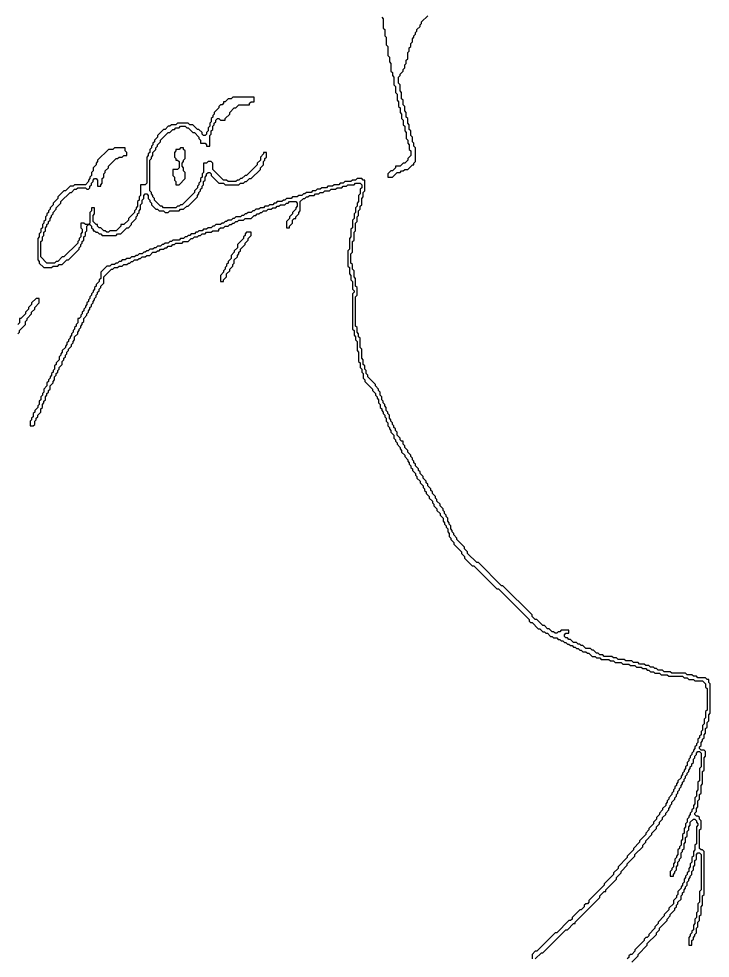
# Model space of a CAD drawing. Header units: metres. Extents: x 0 to 100, y 0 to 128.
# Drawn here: x 47.47 to 58.73, y 67.44 to 82.73 of the extents above; entities that cross this region are included whole.
import ezdxf

# ---------------------------------------------------------------- set-up
doc = ezdxf.new("R2010")
doc.units = ezdxf.units.M

msp = doc.modelspace()

# ---------------------------------------------------------------- linework, layer by layer
for points in [[(53.375, 82.75), (53.4, 82.725), (53.4, 82.575), (53.425, 82.55), (53.425, 82.45), (53.45, 82.425), (53.45, 82.3), (53.475, 82.275), (53.475, 82.125), (53.5, 82.1), (53.5, 82.025), (53.525, 82), (53.525, 81.875), (53.55, 81.85), (53.55, 81.8), (53.575, 81.775), (53.575, 81.65), (53.6, 81.625), (53.6, 81.525), (53.625, 81.5), (53.625, 81.4), (53.65, 81.375), (53.65, 81.3), (53.675, 81.275), (53.675, 81.2), (53.7, 81.175), (53.7, 81.1), (53.725, 81.075), (53.725, 81), (53.75, 80.975), (53.75, 80.9), (53.775, 80.875), (53.775, 80.775), (53.8, 80.75), (53.8, 80.7), (53.825, 80.675), (53.825, 80.6), (53.85, 80.575), (53.85, 80.5), (53.8, 80.45), (53.8, 80.425), (53.75, 80.375), (53.725, 80.375), (53.675, 80.325), (53.6, 80.325), (53.6, 80.3), (53.55, 80.25), (53.525, 80.25), (53.475, 80.2), (53.475, 80.15), (53.55, 80.15), (53.625, 80.225), (53.675, 80.225), (53.7, 80.25), (53.725, 80.25), (53.75, 80.275), (53.8, 80.275), (53.875, 80.35), (53.9, 80.35), (53.9, 80.375), (53.925, 80.4), (53.925, 80.625), (53.9, 80.65), (53.9, 80.7), (53.875, 80.725), (53.875, 80.8), (53.85, 80.825), (53.85, 80.9), (53.825, 80.925), (53.825, 81), (53.8, 81.025), (53.8, 81.1), (53.775, 81.125), (53.775, 81.2), (53.75, 81.225), (53.75, 81.3), (53.725, 81.325), (53.725, 81.4), (53.7, 81.425), (53.7, 81.525), (53.675, 81.55), (53.675, 81.65), (53.65, 81.675), (53.65, 81.775), (53.675, 81.8), (53.675, 81.825), (53.725, 81.875), (53.725, 81.9), (53.75, 81.925), (53.75, 81.975), (53.775, 82), (53.775, 82.05), (53.8, 82.075), (53.8, 82.175), (53.825, 82.2), (53.825, 82.25), (53.85, 82.275), (53.85, 82.325), (53.875, 82.35), (53.875, 82.4), (53.9, 82.425), (53.9, 82.45), (53.925, 82.475), (53.925, 82.5), (53.95, 82.525), (53.95, 82.55), (54, 82.6), (54, 82.625), (54.025, 82.65), (54.025, 82.675), (54.125, 82.775)], [(57.45, 67.375), (57.55, 67.475), (57.55, 67.5), (57.7, 67.65), (57.7, 67.675), (57.85, 67.825), (57.85, 67.85), (57.9, 67.9), (57.9, 67.925), (58.025, 68.05), (58.025, 68.075), (58.075, 68.125), (58.075, 68.15), (58.15, 68.225), (58.15, 68.25), (58.175, 68.275), (58.175, 68.3), (58.2, 68.325), (58.2, 68.35), (58.25, 68.4), (58.25, 68.45), (58.275, 68.475), (58.275, 68.5), (58.3, 68.525), (58.3, 68.55), (58.325, 68.575), (58.325, 68.6), (58.35, 68.625), (58.35, 68.675), (58.375, 68.7), (58.375, 68.725), (58.4, 68.75), (58.4, 68.775), (58.425, 68.8), (58.425, 68.85), (58.45, 68.875), (58.45, 68.925), (58.475, 68.95), (58.475, 69.025), (58.5, 69.05), (58.5, 69.125), (58.525, 69.15), (58.55, 69.15), (58.575, 69.125), (58.575, 68.55), (58.55, 68.525), (58.55, 68.35), (58.525, 68.325), (58.525, 68.2), (58.5, 68.175), (58.5, 68.1), (58.475, 68.075), (58.475, 68), (58.45, 67.975), (58.45, 67.9), (58.425, 67.875), (58.425, 67.85), (58.4, 67.825), (58.4, 67.8), (58.375, 67.775), (58.375, 67.65), (58.425, 67.65), (58.425, 67.725), (58.45, 67.75), (58.45, 67.775), (58.475, 67.8), (58.475, 67.825), (58.5, 67.85), (58.5, 67.925), (58.525, 67.95), (58.525, 68.025), (58.55, 68.05), (58.55, 68.125), (58.575, 68.15), (58.575, 68.275), (58.6, 68.3), (58.6, 68.45), (58.625, 68.475), (58.625, 69.175), (58.6, 69.2), (58.575, 69.2), (58.55, 69.225), (58.55, 69.525), (58.575, 69.55), (58.575, 69.675), (58.55, 69.7), (58.55, 69.725), (58.525, 69.75), (58.5, 69.75), (58.475, 69.775), (58.475, 69.8), (58.5, 69.825), (58.5, 69.875), (58.525, 69.9), (58.525, 70), (58.55, 70.025), (58.55, 70.1), (58.575, 70.125), (58.575, 70.25), (58.6, 70.275), (58.6, 70.475), (58.625, 70.5), (58.625, 70.7), (58.65, 70.725), (58.65, 70.8), (58.625, 70.825), (58.575, 70.825), (58.55, 70.85), (58.55, 70.875), (58.575, 70.9), (58.575, 70.95), (58.6, 70.975), (58.6, 71), (58.625, 71.025), (58.625, 71.075), (58.65, 71.1), (58.65, 71.175), (58.675, 71.2), (58.675, 71.275), (58.7, 71.3), (58.7, 71.4), (58.725, 71.425), (58.725, 71.9), (58.7, 71.925), (58.7, 71.975), (58.675, 71.975), (58.65, 72), (58.525, 72), (58.5, 72.025), (58.45, 72.025), (58.425, 72.05), (58.35, 72.05), (58.325, 72.075), (58.1, 72.075), (58.075, 72.1), (57.975, 72.1), (57.95, 72.125), (57.875, 72.125), (57.85, 72.15), (57.825, 72.15), (57.8, 72.175), (57.75, 72.175), (57.725, 72.2), (57.675, 72.2), (57.65, 72.225), (57.575, 72.225), (57.55, 72.25), (57.475, 72.25), (57.45, 72.275), (57.35, 72.275), (57.325, 72.3), (57.225, 72.3), (57.2, 72.325), (57.15, 72.325), (57.125, 72.35), (57, 72.35), (56.975, 72.375), (56.925, 72.375), (56.9, 72.4), (56.875, 72.4), (56.825, 72.45), (56.8, 72.45), (56.775, 72.475), (56.7, 72.475), (56.65, 72.525), (56.625, 72.525), (56.6, 72.55), (56.575, 72.55), (56.55, 72.575), (56.5, 72.575), (56.45, 72.625), (56.425, 72.625), (56.4, 72.65), (56.375, 72.65), (56.35, 72.675), (56.35, 72.7), (56.375, 72.725), (56.425, 72.725), (56.425, 72.775), (56.3, 72.775), (56.275, 72.75), (56.25, 72.75), (56.225, 72.725), (56.2, 72.725), (56.175, 72.75), (56.15, 72.75), (56.1, 72.8), (56.075, 72.8), (56.025, 72.85), (56, 72.85), (55.9, 72.95), (55.875, 72.95), (55.825, 73), (55.825, 73.025), (55.35, 73.5), (55.325, 73.5), (54.95, 73.875), (54.925, 73.875), (54.775, 74.025), (54.775, 74.05), (54.725, 74.1), (54.725, 74.125), (54.6, 74.25), (54.6, 74.275), (54.55, 74.325), (54.55, 74.35), (54.525, 74.375), (54.525, 74.4), (54.5, 74.425), (54.5, 74.475), (54.475, 74.5), (54.475, 74.525), (54.45, 74.55), (54.45, 74.6), (54.425, 74.625), (54.425, 74.65), (54.4, 74.675), (54.4, 74.7), (54.375, 74.725), (54.375, 74.75), (54.325, 74.8), (54.325, 74.825), (54.275, 74.875), (54.275, 74.9), (54.25, 74.925), (54.25, 74.95), (54.2, 75), (54.2, 75.025), (54.175, 75.05), (54.175, 75.075), (54.125, 75.125), (54.125, 75.15), (54.1, 75.175), (54.1, 75.2), (54.05, 75.25), (54.05, 75.275), (54, 75.325), (54, 75.35), (53.975, 75.375), (53.975, 75.4), (53.925, 75.45), (53.925, 75.475), (53.9, 75.5), (53.9, 75.525), (53.875, 75.55), (53.875, 75.575), (53.85, 75.6), (53.85, 75.625), (53.8, 75.675), (53.8, 75.7), (53.75, 75.75), (53.75, 75.775), (53.725, 75.8), (53.725, 75.85), (53.7, 75.85), (53.675, 75.875), (53.675, 75.9), (53.625, 75.95), (53.625, 76), (53.6, 76.025), (53.6, 76.05), (53.575, 76.075), (53.575, 76.1), (53.55, 76.125), (53.55, 76.15), (53.525, 76.175), (53.525, 76.2), (53.5, 76.225), (53.5, 76.275), (53.475, 76.3), (53.475, 76.325), (53.45, 76.35), (53.45, 76.4), (53.425, 76.425), (53.425, 76.45), (53.4, 76.475), (53.4, 76.5), (53.375, 76.525), (53.375, 76.575), (53.35, 76.6), (53.35, 76.65), (53.325, 76.675), (53.325, 76.7), (53.275, 76.75), (53.275, 76.775), (53.15, 76.9), (53.15, 76.925), (53.125, 76.95), (53.125, 77), (53.1, 77.025), (53.1, 77.075), (53.075, 77.1), (53.075, 77.175), (53.05, 77.2), (53.05, 77.35), (53.025, 77.375), (53.025, 77.525), (53, 77.55), (53, 77.6), (52.975, 77.625), (52.975, 77.7), (52.95, 77.725), (52.95, 78.2), (52.975, 78.225), (52.975, 78.35), (52.95, 78.375), (52.95, 78.5), (52.925, 78.525), (52.925, 78.625), (52.9, 78.65), (52.9, 78.725), (52.875, 78.75), (52.875, 78.9), (52.9, 78.925), (52.9, 79.1), (52.925, 79.125), (52.925, 79.25), (52.95, 79.275), (52.95, 79.4), (52.975, 79.425), (52.975, 79.5), (53, 79.525), (53, 79.6), (53.025, 79.625), (53.025, 79.675), (53.05, 79.7), (53.05, 79.8), (53.075, 79.825), (53.075, 79.9), (53.1, 79.925), (53.1, 80.1), (53.075, 80.1), (53.05, 80.125), (52.975, 80.125), (52.95, 80.1), (52.9, 80.1), (52.875, 80.075), (52.775, 80.075), (52.75, 80.05), (52.7, 80.05), (52.675, 80.025), (52.6, 80.025), (52.575, 80), (52.5, 80), (52.475, 79.975), (52.4, 79.975), (52.375, 79.95), (52.325, 79.95), (52.3, 79.925), (52.25, 79.925), (52.225, 79.9), (52.15, 79.9), (52.125, 79.875), (52.1, 79.875), (52.075, 79.85), (52.025, 79.85), (52, 79.825), (51.925, 79.825), (51.9, 79.8), (51.825, 79.8), (51.8, 79.775), (51.775, 79.775), (51.75, 79.75), (51.675, 79.75), (51.65, 79.725), (51.625, 79.725), (51.6, 79.7), (51.55, 79.7), (51.525, 79.675), (51.475, 79.675), (51.45, 79.65), (51.4, 79.65), (51.375, 79.625), (51.325, 79.625), (51.3, 79.6), (51.275, 79.6), (51.25, 79.575), (51.2, 79.575), (51.175, 79.55), (51.15, 79.55), (51.125, 79.525), (51.1, 79.525), (51.075, 79.5), (51, 79.5), (50.975, 79.475), (50.95, 79.475), (50.925, 79.45), (50.875, 79.45), (50.85, 79.425), (50.825, 79.425), (50.8, 79.4), (50.775, 79.4), (50.75, 79.375), (50.675, 79.375), (50.65, 79.35), (50.625, 79.35), (50.6, 79.325), (50.55, 79.325), (50.525, 79.3), (50.475, 79.3), (50.45, 79.275), (50.4, 79.275), (50.375, 79.25), (50.35, 79.25), (50.325, 79.225), (50.275, 79.225), (50.25, 79.2), (50.225, 79.2), (50.2, 79.175), (50.175, 79.175), (50.15, 79.15), (50.1, 79.15), (50.075, 79.125), (49.975, 79.125), (49.95, 79.1), (49.925, 79.1), (49.9, 79.075), (49.85, 79.075), (49.825, 79.05), (49.8, 79.05), (49.775, 79.025), (49.725, 79.025), (49.7, 79), (49.675, 79), (49.65, 78.975), (49.6, 78.975), (49.575, 78.95), (49.55, 78.95), (49.525, 78.925), (49.5, 78.925), (49.475, 78.9), (49.425, 78.9), (49.4, 78.875), (49.375, 78.875), (49.35, 78.85), (49.3, 78.85), (49.275, 78.825), (49.225, 78.825), (49.2, 78.8), (49.15, 78.8), (49.125, 78.775), (49.1, 78.775), (49.075, 78.75), (49.05, 78.75), (49.025, 78.725), (48.975, 78.725), (48.95, 78.7), (48.9, 78.7), (48.8, 78.6), (48.8, 78.5), (48.775, 78.475), (48.775, 78.45), (48.725, 78.4), (48.725, 78.375), (48.7, 78.35), (48.7, 78.325), (48.675, 78.3), (48.675, 78.275), (48.65, 78.25), (48.65, 78.225), (48.625, 78.2), (48.625, 78.175), (48.6, 78.15), (48.6, 78.125), (48.575, 78.1), (48.575, 78.075), (48.55, 78.05), (48.55, 78.025), (48.525, 78), (48.525, 77.975), (48.5, 77.95), (48.5, 77.925), (48.475, 77.9), (48.475, 77.875), (48.45, 77.85), (48.425, 77.85), (48.425, 77.775), (48.4, 77.75), (48.4, 77.725), (48.375, 77.7), (48.375, 77.675), (48.35, 77.65), (48.35, 77.625), (48.325, 77.6), (48.325, 77.575), (48.3, 77.55), (48.3, 77.525), (48.275, 77.5), (48.275, 77.475), (48.25, 77.45), (48.25, 77.425), (48.225, 77.4), (48.225, 77.375), (48.175, 77.325), (48.175, 77.3), (48.15, 77.275), (48.15, 77.25), (48.125, 77.225), (48.125, 77.175), (48.075, 77.125), (48.075, 77.1), (48.05, 77.075), (48.05, 77.025), (48.025, 77), (48.025, 76.975), (48, 76.95), (48, 76.925), (47.975, 76.9), (47.975, 76.875), (47.95, 76.85), (47.95, 76.825), (47.925, 76.8), (47.925, 76.75), (47.875, 76.7), (47.875, 76.65), (47.85, 76.625), (47.85, 76.6), (47.825, 76.575), (47.825, 76.525), (47.8, 76.5), (47.8, 76.45), (47.775, 76.425), (47.775, 76.4), (47.725, 76.35), (47.725, 76.325), (47.7, 76.3), (47.7, 76.25), (47.675, 76.225), (47.675, 76.2), (47.65, 76.175), (47.65, 76.1), (47.7, 76.1), (47.725, 76.125), (47.725, 76.175), (47.75, 76.2), (47.75, 76.225), (47.775, 76.25), (47.775, 76.275), (47.825, 76.325), (47.825, 76.375), (47.85, 76.4), (47.85, 76.45), (47.875, 76.475), (47.875, 76.5), (47.9, 76.525), (47.9, 76.575), (47.925, 76.6), (47.925, 76.625), (47.95, 76.65), (47.95, 76.675), (47.975, 76.7), (47.975, 76.75), (48.025, 76.8), (48.025, 76.825), (48.05, 76.85), (48.05, 76.9), (48.075, 76.925), (48.075, 76.95), (48.1, 76.975), (48.1, 77), (48.125, 77.025), (48.125, 77.05), (48.175, 77.1), (48.175, 77.15), (48.2, 77.175), (48.2, 77.2), (48.225, 77.225), (48.225, 77.25), (48.25, 77.275), (48.25, 77.3), (48.275, 77.325), (48.275, 77.35), (48.325, 77.4), (48.325, 77.425), (48.35, 77.45), (48.35, 77.475), (48.375, 77.5), (48.375, 77.55), (48.425, 77.6), (48.425, 77.625), (48.45, 77.65), (48.45, 77.675), (48.475, 77.7), (48.475, 77.725), (48.5, 77.75), (48.5, 77.775), (48.525, 77.8), (48.525, 77.85), (48.575, 77.9), (48.575, 77.925), (48.6, 77.95), (48.6, 77.975), (48.625, 78), (48.625, 78.025), (48.65, 78.05), (48.65, 78.075), (48.675, 78.1), (48.675, 78.125), (48.7, 78.15), (48.7, 78.175), (48.725, 78.2), (48.725, 78.225), (48.75, 78.25), (48.75, 78.275), (48.775, 78.3), (48.775, 78.325), (48.8, 78.35), (48.8, 78.375), (48.85, 78.425), (48.85, 78.525), (48.975, 78.65), (49, 78.65), (49.025, 78.675), (49.075, 78.675), (49.1, 78.7), (49.15, 78.7), (49.175, 78.725), (49.225, 78.725), (49.25, 78.75), (49.275, 78.75), (49.3, 78.775), (49.325, 78.775), (49.35, 78.8), (49.4, 78.8), (49.425, 78.825), (49.45, 78.825), (49.475, 78.85), (49.525, 78.85), (49.55, 78.875), (49.6, 78.875), (49.65, 78.925), (49.7, 78.925), (49.725, 78.95), (49.75, 78.95), (49.775, 78.975), (49.825, 78.975), (49.85, 79), (49.875, 79), (49.9, 79.025), (49.95, 79.025), (49.975, 79.05), (50, 79.05), (50.025, 79.075), (50.125, 79.075), (50.15, 79.1), (50.225, 79.1), (50.275, 79.15), (50.3, 79.15), (50.325, 79.175), (50.375, 79.175), (50.4, 79.2), (50.425, 79.2), (50.45, 79.225), (50.5, 79.225), (50.525, 79.25), (50.6, 79.25), (50.625, 79.275), (50.725, 79.275), (50.725, 79.3), (50.75, 79.325), (50.8, 79.325), (50.825, 79.35), (50.875, 79.35), (50.9, 79.375), (50.925, 79.375), (50.95, 79.4), (50.975, 79.4), (51, 79.425), (51.025, 79.425), (51.05, 79.45), (51.125, 79.45), (51.15, 79.475), (51.25, 79.475), (51.3, 79.525), (51.325, 79.525), (51.35, 79.55), (51.375, 79.55), (51.4, 79.575), (51.425, 79.575), (51.45, 79.6), (51.5, 79.6), (51.525, 79.625), (51.575, 79.625), (51.6, 79.65), (51.65, 79.65), (51.675, 79.675), (51.7, 79.675), (51.725, 79.7), (51.8, 79.7), (51.825, 79.725), (51.85, 79.725), (51.875, 79.75), (51.975, 79.75), (52, 79.725), (52, 79.675), (51.975, 79.65), (51.975, 79.625), (51.925, 79.575), (51.925, 79.55), (51.875, 79.5), (51.875, 79.475), (51.825, 79.425), (51.825, 79.325), (51.875, 79.325), (51.875, 79.35), (51.925, 79.4), (51.925, 79.45), (51.95, 79.475), (51.975, 79.475), (51.975, 79.5), (52.025, 79.55), (52.025, 79.575), (52.05, 79.6), (52.05, 79.75), (52.1, 79.8), (52.125, 79.8), (52.15, 79.825), (52.175, 79.825), (52.2, 79.85), (52.275, 79.85), (52.3, 79.875), (52.35, 79.875), (52.375, 79.9), (52.425, 79.9), (52.45, 79.925), (52.525, 79.925), (52.55, 79.95), (52.625, 79.95), (52.65, 79.975), (52.725, 79.975), (52.75, 80), (52.8, 80), (52.825, 80.025), (52.925, 80.025), (52.95, 80.05), (53.025, 80.05), (53.05, 80.025), (53.05, 79.975), (53.025, 79.95), (53.025, 79.875), (53, 79.85), (53, 79.75), (52.975, 79.725), (52.975, 79.675), (52.95, 79.65), (52.95, 79.575), (52.925, 79.55), (52.925, 79.475), (52.9, 79.45), (52.9, 79.325), (52.875, 79.3), (52.875, 79.175), (52.85, 79.15), (52.85, 78.975), (52.825, 78.95), (52.825, 78.7), (52.85, 78.675), (52.85, 78.575), (52.875, 78.55), (52.875, 78.475), (52.9, 78.45), (52.9, 78.325), (52.925, 78.3), (52.925, 78.275), (52.9, 78.25), (52.9, 77.675), (52.925, 77.65), (52.925, 77.575), (52.95, 77.55), (52.95, 77.5), (52.975, 77.475), (52.975, 77.325), (53, 77.3), (53, 77.15), (53.025, 77.125), (53.025, 77.05), (53.05, 77.025), (53.05, 76.975), (53.075, 76.95), (53.075, 76.875), (53.1, 76.85), (53.1, 76.825), (53.225, 76.7), (53.225, 76.675), (53.275, 76.625), (53.275, 76.6), (53.3, 76.575), (53.3, 76.55), (53.325, 76.525), (53.325, 76.475), (53.35, 76.45), (53.35, 76.4), (53.375, 76.375), (53.375, 76.35), (53.4, 76.325), (53.4, 76.3), (53.425, 76.275), (53.425, 76.25), (53.45, 76.225), (53.45, 76.175), (53.475, 76.15), (53.475, 76.1), (53.5, 76.075), (53.5, 76.05), (53.525, 76.025), (53.525, 76), (53.575, 75.95), (53.575, 75.9), (53.6, 75.875), (53.6, 75.85), (53.625, 75.825), (53.625, 75.8), (53.675, 75.75), (53.675, 75.725), (53.7, 75.7), (53.7, 75.675), (53.75, 75.625), (53.75, 75.6), (53.8, 75.55), (53.8, 75.525), (53.825, 75.5), (53.825, 75.475), (53.85, 75.45), (53.85, 75.425), (53.875, 75.4), (53.875, 75.375), (53.925, 75.325), (53.925, 75.3), (53.95, 75.275), (53.95, 75.25), (54, 75.2), (54, 75.175), (54.05, 75.125), (54.05, 75.1), (54.075, 75.075), (54.075, 75.05), (54.1, 75.025), (54.1, 75), (54.15, 74.95), (54.15, 74.925), (54.2, 74.875), (54.2, 74.85), (54.225, 74.825), (54.225, 74.8), (54.275, 74.75), (54.275, 74.725), (54.325, 74.675), (54.325, 74.65), (54.375, 74.6), (54.375, 74.55), (54.4, 74.525), (54.4, 74.5), (54.425, 74.475), (54.425, 74.45), (54.45, 74.425), (54.45, 74.375), (54.475, 74.35), (54.475, 74.3), (54.5, 74.275), (54.5, 74.25), (54.55, 74.2), (54.55, 74.175), (54.675, 74.05), (54.675, 74.025), (54.725, 73.975), (54.725, 73.95), (54.85, 73.825), (54.875, 73.825), (55.25, 73.45), (55.275, 73.45), (55.775, 72.95), (55.775, 72.925), (55.8, 72.9), (55.825, 72.9), (55.925, 72.8), (55.95, 72.8), (56, 72.75), (56.025, 72.75), (56.05, 72.725), (56.075, 72.725), (56.125, 72.675), (56.15, 72.675), (56.175, 72.65), (56.225, 72.65), (56.25, 72.625), (56.275, 72.625), (56.3, 72.6), (56.325, 72.6), (56.35, 72.575), (56.375, 72.575), (56.4, 72.55), (56.425, 72.55), (56.45, 72.525), (56.475, 72.525), (56.5, 72.5), (56.525, 72.5), (56.55, 72.475), (56.575, 72.475), (56.6, 72.45), (56.625, 72.45), (56.65, 72.425), (56.7, 72.425), (56.725, 72.4), (56.75, 72.4), (56.8, 72.35), (56.85, 72.35), (56.875, 72.325), (56.925, 72.325), (56.95, 72.3), (57.075, 72.3), (57.1, 72.275), (57.15, 72.275), (57.175, 72.25), (57.275, 72.25), (57.3, 72.225), (57.4, 72.225), (57.425, 72.2), (57.5, 72.2), (57.525, 72.175), (57.6, 72.175), (57.625, 72.15), (57.675, 72.15), (57.7, 72.125), (57.725, 72.125), (57.75, 72.1), (57.8, 72.1), (57.825, 72.075), (57.9, 72.075), (57.925, 72.05), (58.025, 72.05), (58.05, 72.025), (58.275, 72.025), (58.3, 72), (58.35, 72), (58.375, 71.975), (58.45, 71.975), (58.475, 71.95), (58.6, 71.95), (58.65, 71.9), (58.65, 71.85), (58.675, 71.825), (58.675, 71.475), (58.65, 71.45), (58.65, 71.35), (58.625, 71.325), (58.625, 71.25), (58.6, 71.225), (58.6, 71.15), (58.575, 71.125), (58.575, 71.075), (58.55, 71.05), (58.55, 71.025), (58.525, 71), (58.525, 70.95), (58.5, 70.925), (58.5, 70.9), (58.475, 70.875), (58.475, 70.85), (58.45, 70.825), (58.45, 70.8), (58.425, 70.775), (58.425, 70.75), (58.4, 70.725), (58.4, 70.7), (58.375, 70.675), (58.375, 70.65), (58.35, 70.625), (58.35, 70.575), (58.325, 70.55), (58.325, 70.525), (58.3, 70.5), (58.3, 70.475), (58.275, 70.45), (58.275, 70.425), (58.25, 70.4), (58.25, 70.375), (58.2, 70.325), (58.2, 70.3), (58.175, 70.275), (58.175, 70.25), (58.15, 70.225), (58.15, 70.2), (58.125, 70.175), (58.125, 70.15), (58.1, 70.125), (58.1, 70.1), (58.05, 70.05), (58.05, 70.025), (58.025, 70), (58.025, 69.975), (58, 69.95), (58, 69.925), (57.95, 69.875), (57.95, 69.85), (57.9, 69.8), (57.9, 69.775), (57.85, 69.725), (57.85, 69.7), (57.8, 69.65), (57.8, 69.625), (57.725, 69.55), (57.725, 69.525), (57.675, 69.475), (57.675, 69.45), (57.575, 69.35), (57.575, 69.325), (57.475, 69.225), (57.475, 69.2), (57.375, 69.1), (57.375, 69.075), (57.225, 68.925), (57.225, 68.9), (57.15, 68.825), (57.15, 68.8), (57, 68.65), (57, 68.625), (56.75, 68.375), (56.75, 68.35), (56.725, 68.325), (56.7, 68.325), (56.675, 68.3), (56.675, 68.275), (56.625, 68.225), (56.6, 68.225), (56.475, 68.1), (56.475, 68.075), (56.45, 68.05), (56.425, 68.05), (56.225, 67.85), (56.2, 67.85), (55.9, 67.55), (55.875, 67.55), (55.825, 67.5), (55.825, 67.425)], [(47.45, 77.6), (47.475, 77.625), (47.475, 77.65), (47.575, 77.75), (47.575, 77.8), (47.6, 77.825), (47.6, 77.85), (47.675, 77.925), (47.675, 77.95), (47.725, 78), (47.725, 78.025), (47.8, 78.1), (47.8, 78.175), (47.75, 78.175), (47.675, 78.1), (47.675, 78.075), (47.625, 78.025), (47.625, 78), (47.575, 77.95), (47.575, 77.925), (47.5, 77.85), (47.475, 77.85), (47.475, 77.775), (47.45, 77.75)], [(55.875, 67.425), (55.975, 67.525), (56, 67.525), (56.375, 67.9), (56.4, 67.9), (56.5, 68), (56.525, 68), (56.525, 68.025), (56.925, 68.425), (56.925, 68.45), (57, 68.525), (57.025, 68.525), (57.025, 68.55), (57.2, 68.725), (57.2, 68.75), (57.275, 68.825), (57.275, 68.85), (57.375, 68.95), (57.375, 68.975), (57.5, 69.1), (57.5, 69.125), (57.625, 69.25), (57.625, 69.275), (57.675, 69.325), (57.675, 69.35), (57.775, 69.45), (57.775, 69.475), (57.85, 69.55), (57.85, 69.575), (57.9, 69.625), (57.9, 69.65), (57.95, 69.7), (57.95, 69.725), (58, 69.775), (58, 69.8), (58.05, 69.85), (58.05, 69.875), (58.075, 69.9), (58.075, 69.925), (58.1, 69.95), (58.1, 69.975), (58.15, 70.025), (58.15, 70.05), (58.175, 70.075), (58.175, 70.1), (58.2, 70.125), (58.2, 70.15), (58.225, 70.175), (58.225, 70.2), (58.25, 70.225), (58.25, 70.25), (58.275, 70.275), (58.275, 70.3), (58.3, 70.325), (58.3, 70.35), (58.325, 70.375), (58.325, 70.4), (58.35, 70.425), (58.35, 70.45), (58.375, 70.475), (58.375, 70.5), (58.4, 70.525), (58.4, 70.55), (58.425, 70.575), (58.425, 70.6), (58.45, 70.625), (58.45, 70.675), (58.475, 70.7), (58.475, 70.725), (58.5, 70.75), (58.5, 70.775), (58.525, 70.8), (58.55, 70.8), (58.575, 70.775), (58.575, 70.55), (58.55, 70.525), (58.55, 70.325), (58.525, 70.3), (58.525, 70.175), (58.5, 70.15), (58.5, 70.075), (58.475, 70.05), (58.475, 69.95), (58.45, 69.925), (58.45, 69.875), (58.425, 69.85), (58.425, 69.825), (58.4, 69.8), (58.4, 69.775), (58.375, 69.75), (58.375, 69.725), (58.35, 69.7), (58.35, 69.65), (58.325, 69.625), (58.325, 69.575), (58.3, 69.55), (58.3, 69.475), (58.275, 69.45), (58.275, 69.375), (58.25, 69.35), (58.25, 69.275), (58.225, 69.25), (58.225, 69.225), (58.2, 69.2), (58.2, 69.125), (58.175, 69.1), (58.175, 69.075), (58.15, 69.05), (58.15, 69), (58.125, 68.975), (58.125, 68.925), (58.1, 68.9), (58.1, 68.875), (58.075, 68.85), (58.075, 68.775), (58.125, 68.775), (58.125, 68.8), (58.15, 68.825), (58.15, 68.85), (58.175, 68.875), (58.175, 68.925), (58.2, 68.95), (58.2, 69), (58.225, 69.025), (58.225, 69.05), (58.25, 69.075), (58.25, 69.15), (58.275, 69.175), (58.275, 69.2), (58.3, 69.225), (58.3, 69.3), (58.325, 69.325), (58.325, 69.4), (58.35, 69.425), (58.35, 69.5), (58.375, 69.525), (58.375, 69.575), (58.4, 69.6), (58.4, 69.65), (58.45, 69.7), (58.475, 69.7), (58.5, 69.675), (58.5, 69.65), (58.525, 69.625), (58.525, 69.6), (58.5, 69.575), (58.5, 69.3), (58.475, 69.275), (58.475, 69.2), (58.45, 69.175), (58.45, 69.1), (58.425, 69.075), (58.425, 69), (58.4, 68.975), (58.4, 68.925), (58.375, 68.9), (58.375, 68.85), (58.35, 68.825), (58.35, 68.8), (58.325, 68.775), (58.325, 68.75), (58.3, 68.725), (58.3, 68.675), (58.275, 68.65), (58.275, 68.625), (58.25, 68.6), (58.25, 68.575), (58.2, 68.525), (58.2, 68.475), (58.175, 68.45), (58.175, 68.425), (58.125, 68.375), (58.125, 68.325), (58.05, 68.25), (58.05, 68.225), (57.975, 68.15), (57.975, 68.125), (57.875, 68.025), (57.875, 68), (57.825, 67.95), (57.825, 67.925), (57.725, 67.825), (57.725, 67.8), (57.7, 67.775), (57.675, 67.775), (57.65, 67.75), (57.65, 67.725), (57.5, 67.575), (57.5, 67.55), (57.45, 67.5), (57.425, 67.5), (57.4, 67.475), (57.4, 67.45), (57.375, 67.425)]]:
    msp.add_lwpolyline(points)
for points in [[(50.95, 81.45), (50.925, 81.425), (50.875, 81.425), (50.825, 81.375), (50.8, 81.375), (50.8, 81.35), (50.775, 81.325), (50.75, 81.325), (50.725, 81.3), (50.725, 81.275), (50.65, 81.2), (50.65, 81.175), (50.625, 81.15), (50.625, 81.125), (50.6, 81.1), (50.6, 81.05), (50.575, 81.025), (50.575, 80.975), (50.55, 80.95), (50.55, 80.9), (50.525, 80.875), (50.525, 80.85), (50.5, 80.825), (50.475, 80.825), (50.45, 80.85), (50.45, 80.875), (50.4, 80.925), (50.375, 80.925), (50.3, 81), (50.25, 81), (50.225, 81.025), (50.05, 81.025), (50.025, 81), (49.95, 81), (49.925, 80.975), (49.9, 80.975), (49.85, 80.925), (49.825, 80.925), (49.725, 80.825), (49.725, 80.8), (49.675, 80.75), (49.675, 80.725), (49.65, 80.7), (49.65, 80.675), (49.625, 80.65), (49.625, 80.625), (49.6, 80.6), (49.6, 80.55), (49.575, 80.525), (49.575, 80.5), (49.55, 80.475), (49.55, 80.05), (49.525, 80.025), (49.45, 80.025), (49.45, 79.85), (49.425, 79.825), (49.425, 79.775), (49.4, 79.75), (49.4, 79.675), (49.375, 79.65), (49.375, 79.625), (49.35, 79.6), (49.35, 79.575), (49.25, 79.475), (49.25, 79.45), (49.175, 79.375), (49.125, 79.375), (49.125, 79.35), (49.05, 79.275), (48.95, 79.275), (48.925, 79.25), (48.9, 79.25), (48.875, 79.275), (48.85, 79.275), (48.8, 79.325), (48.775, 79.325), (48.75, 79.35), (48.75, 79.375), (48.725, 79.375), (48.675, 79.425), (48.675, 79.525), (48.7, 79.55), (48.7, 79.65), (48.65, 79.65), (48.65, 79.6), (48.625, 79.575), (48.625, 79.4), (48.6, 79.375), (48.55, 79.375), (48.525, 79.4), (48.475, 79.4), (48.475, 79.325), (48.5, 79.3), (48.5, 79.25), (48.475, 79.225), (48.475, 79.175), (48.45, 79.15), (48.45, 79.125), (48.425, 79.1), (48.425, 79.075), (48.2, 78.85), (48.175, 78.85), (48.1, 78.775), (48.075, 78.775), (48.05, 78.75), (47.925, 78.75), (47.825, 78.85), (47.825, 79.1), (47.85, 79.125), (47.85, 79.175), (47.875, 79.2), (47.875, 79.25), (47.9, 79.275), (47.9, 79.325), (47.925, 79.35), (47.925, 79.375), (47.95, 79.4), (47.95, 79.425), (47.975, 79.45), (47.975, 79.475), (48, 79.5), (48, 79.525), (48.025, 79.55), (48.025, 79.575), (48.075, 79.625), (48.075, 79.65), (48.15, 79.725), (48.15, 79.75), (48.3, 79.9), (48.325, 79.9), (48.375, 79.95), (48.4, 79.95), (48.425, 79.975), (48.55, 79.975), (48.575, 79.95), (48.6, 79.95), (48.625, 79.975), (48.625, 80), (48.65, 80.025), (48.65, 80.05), (48.675, 80.075), (48.675, 80.1), (48.7, 80.125), (48.725, 80.125), (48.75, 80.1), (48.75, 80), (48.8, 80), (48.8, 80.025), (48.825, 80.05), (48.825, 80.125), (48.85, 80.15), (48.85, 80.2), (48.875, 80.225), (48.875, 80.25), (48.925, 80.3), (48.925, 80.325), (49.05, 80.45), (49.075, 80.45), (49.1, 80.475), (49.15, 80.475), (49.175, 80.5), (49.225, 80.5), (49.225, 80.55), (49.2, 80.575), (49.2, 80.625), (49.025, 80.625), (49, 80.6), (48.925, 80.6), (48.75, 80.425), (48.75, 80.4), (48.725, 80.375), (48.725, 80.35), (48.675, 80.3), (48.675, 80.25), (48.65, 80.225), (48.65, 80.175), (48.625, 80.15), (48.625, 80.125), (48.6, 80.1), (48.6, 80.075), (48.55, 80.025), (48.375, 80.025), (48.35, 80), (48.3, 80), (48.225, 79.925), (48.2, 79.925), (48.1, 79.825), (48.1, 79.8), (48.025, 79.725), (48.025, 79.7), (47.975, 79.65), (47.975, 79.625), (47.95, 79.6), (47.95, 79.575), (47.925, 79.55), (47.925, 79.525), (47.9, 79.5), (47.9, 79.45), (47.875, 79.425), (47.875, 79.4), (47.85, 79.375), (47.85, 79.325), (47.825, 79.3), (47.825, 79.25), (47.8, 79.225), (47.8, 79.175), (47.775, 79.15), (47.775, 78.8), (47.8, 78.775), (47.8, 78.75), (47.875, 78.675), (48, 78.675), (48.025, 78.7), (48.1, 78.7), (48.125, 78.725), (48.175, 78.725), (48.25, 78.8), (48.275, 78.8), (48.45, 78.975), (48.45, 79), (48.475, 79.025), (48.475, 79.05), (48.5, 79.075), (48.5, 79.1), (48.525, 79.125), (48.525, 79.175), (48.55, 79.2), (48.55, 79.25), (48.575, 79.275), (48.575, 79.35), (48.6, 79.375), (48.625, 79.375), (48.65, 79.35), (48.65, 79.325), (48.675, 79.3), (48.675, 79.275), (48.7, 79.275), (48.725, 79.25), (48.75, 79.25), (48.775, 79.225), (48.8, 79.225), (48.825, 79.2), (49.05, 79.2), (49.075, 79.225), (49.125, 79.225), (49.225, 79.325), (49.25, 79.325), (49.3, 79.375), (49.3, 79.4), (49.375, 79.475), (49.375, 79.5), (49.4, 79.525), (49.4, 79.55), (49.425, 79.575), (49.425, 79.6), (49.45, 79.625), (49.45, 79.7), (49.475, 79.725), (49.475, 79.775), (49.5, 79.8), (49.5, 79.85), (49.525, 79.875), (49.55, 79.875), (49.575, 79.85), (49.575, 79.8), (49.6, 79.775), (49.6, 79.75), (49.625, 79.725), (49.625, 79.7), (49.7, 79.625), (49.725, 79.625), (49.75, 79.6), (49.825, 79.6), (49.85, 79.575), (49.9, 79.575), (49.925, 79.6), (50.075, 79.6), (50.1, 79.625), (50.15, 79.625), (50.2, 79.675), (50.225, 79.675), (50.375, 79.825), (50.375, 79.85), (50.4, 79.875), (50.4, 79.9), (50.425, 79.925), (50.425, 79.95), (50.45, 79.975), (50.45, 80), (50.475, 80.025), (50.475, 80.075), (50.5, 80.1), (50.5, 80.15), (50.525, 80.175), (50.525, 80.2), (50.55, 80.225), (50.575, 80.225), (50.6, 80.2), (50.6, 80.175), (50.725, 80.05), (50.8, 80.05), (50.825, 80.025), (51.05, 80.025), (51.075, 80.05), (51.125, 80.05), (51.15, 80.075), (51.175, 80.075), (51.225, 80.125), (51.25, 80.125), (51.4, 80.275), (51.4, 80.3), (51.45, 80.35), (51.45, 80.4), (51.475, 80.425), (51.475, 80.45), (51.5, 80.475), (51.5, 80.55), (51.45, 80.55), (51.45, 80.525), (51.4, 80.475), (51.4, 80.425), (51.35, 80.375), (51.35, 80.35), (51.175, 80.175), (51.15, 80.175), (51.1, 80.125), (51.075, 80.125), (51.05, 80.1), (51.025, 80.1), (51, 80.075), (50.875, 80.075), (50.85, 80.1), (50.8, 80.1), (50.625, 80.275), (50.625, 80.375), (50.6, 80.4), (50.55, 80.4), (50.525, 80.375), (50.475, 80.375), (50.475, 80.225), (50.45, 80.2), (50.45, 80.15), (50.425, 80.125), (50.425, 80.075), (50.4, 80.05), (50.4, 80.025), (50.375, 80), (50.375, 79.975), (50.325, 79.925), (50.325, 79.9), (50.125, 79.7), (50.1, 79.7), (50.075, 79.675), (50.05, 79.675), (50.025, 79.65), (49.825, 79.65), (49.8, 79.675), (49.775, 79.675), (49.675, 79.775), (49.675, 79.8), (49.65, 79.825), (49.65, 79.85), (49.625, 79.875), (49.625, 79.9), (49.6, 79.925), (49.6, 80.425), (49.625, 80.45), (49.625, 80.475), (49.65, 80.5), (49.65, 80.55), (49.7, 80.6), (49.7, 80.625), (49.725, 80.65), (49.725, 80.675), (49.775, 80.725), (49.775, 80.75), (49.9, 80.875), (49.925, 80.875), (49.975, 80.925), (50, 80.925), (50.025, 80.95), (50.075, 80.95), (50.1, 80.975), (50.175, 80.975), (50.2, 80.95), (50.225, 80.95), (50.3, 80.875), (50.325, 80.875), (50.4, 80.8), (50.4, 80.775), (50.425, 80.75), (50.425, 80.7), (50.5, 80.7), (50.525, 80.675), (50.525, 80.65), (50.575, 80.65), (50.575, 80.825), (50.6, 80.85), (50.6, 80.9), (50.625, 80.925), (50.625, 80.975), (50.65, 81), (50.65, 81.025), (50.675, 81.05), (50.675, 81.075), (50.7, 81.1), (50.725, 81.1), (50.75, 81.075), (50.825, 81.075), (50.825, 81.1), (50.9, 81.175), (50.9, 81.2), (50.975, 81.275), (51, 81.275), (51.05, 81.325), (51.225, 81.325), (51.225, 81.35), (51.25, 81.375), (51.3, 81.375), (51.3, 81.45)], [(50.1, 80.625), (50.075, 80.6), (50.025, 80.6), (50.025, 80.575), (50, 80.55), (50, 80.475), (50.025, 80.45), (50.025, 80.425), (50.05, 80.425), (50.075, 80.4), (50.075, 80.3), (50.05, 80.275), (49.975, 80.275), (49.975, 80.175), (50, 80.15), (50, 80.1), (50.025, 80.075), (50.025, 80.025), (50.075, 80.025), (50.175, 80.125), (50.175, 80.225), (50.15, 80.25), (50.15, 80.3), (50.125, 80.325), (50.125, 80.375), (50.15, 80.4), (50.15, 80.425), (50.175, 80.45), (50.175, 80.575), (50.15, 80.6), (50.15, 80.625)], [(51.175, 79.25), (51.15, 79.225), (51.15, 79.2), (51.125, 79.175), (51.125, 79.15), (51.025, 79.05), (51.025, 79), (50.975, 78.95), (50.975, 78.925), (50.925, 78.875), (50.925, 78.825), (50.875, 78.775), (50.875, 78.75), (50.85, 78.725), (50.85, 78.7), (50.825, 78.675), (50.825, 78.65), (50.8, 78.625), (50.8, 78.6), (50.75, 78.55), (50.75, 78.45), (50.8, 78.45), (50.8, 78.475), (50.85, 78.525), (50.85, 78.575), (50.9, 78.625), (50.9, 78.65), (50.95, 78.7), (50.95, 78.725), (50.975, 78.75), (50.975, 78.8), (51.025, 78.85), (51.025, 78.875), (51.05, 78.9), (51.05, 78.925), (51.075, 78.95), (51.075, 78.975), (51.15, 79.05), (51.15, 79.075), (51.2, 79.125), (51.2, 79.15), (51.25, 79.2), (51.25, 79.25)]]:
    msp.add_lwpolyline(points, close=True)

doc.saveas('drawing.dxf')
